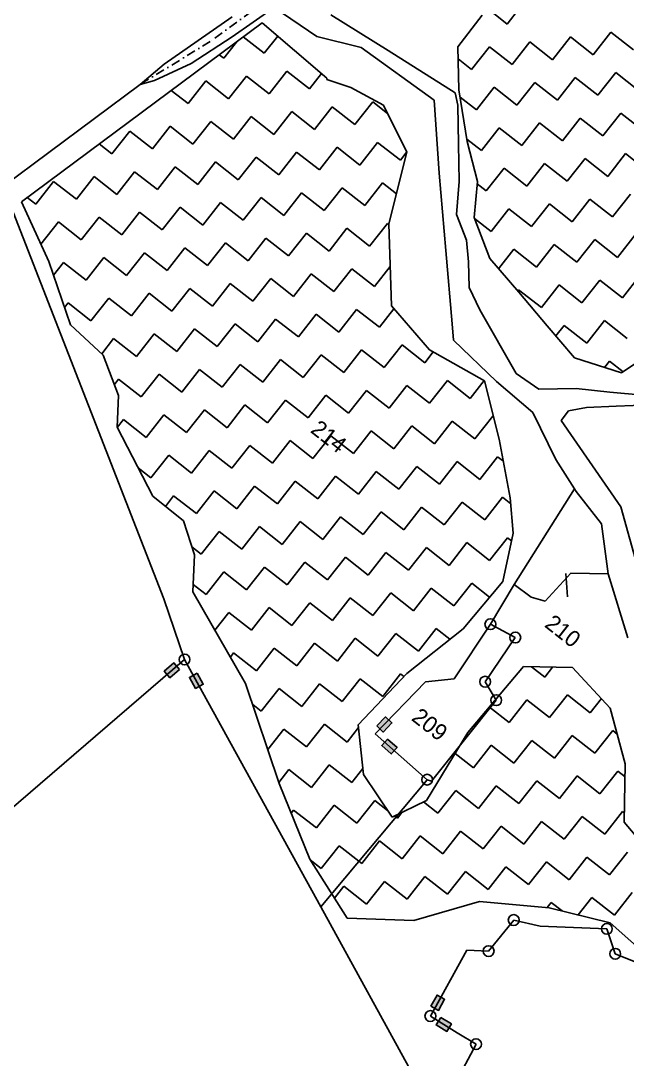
# Model space of a CAD drawing. Header units: metres. Extents: x 316400 to 324250, y 1868140 to 1873603.
# Drawn here: x 318801 to 319140, y 1871595 to 1872174 of the extents above; entities that cross this region are included whole.
import ezdxf

# ---------------------------------------------------------------- set-up
doc = ezdxf.new("R2010")
doc.units = ezdxf.units.M
doc.linetypes.add('DASHDOT', pattern=[1, 0.5, -0.25, 0, -0.25])
for name, color, linetype in [('POLY_HATCH', 12, 'Continuous'), ('POLY_PARCEL', 6, 'Continuous'), ('POLY_WATER', 4, 'Continuous'), ('TEXT_PARCEL', 7, 'Continuous'), ('V_BOUND_LINE', 7, 'Continuous'), ('V_BOUND_STREAM_LINE', 7, 'DASHDOT')]:
    doc.layers.add(name, color=color, linetype=linetype)
doc.styles.add('TEXT_MAP', font='')
doc.styles.get('TEXT_MAP').set_extended_font_data('Kruti Dev 050')
doc.dimstyles.get("Standard").update_dxf_attribs({"dimtxt": 0.18, "dimasz": 0.18, "dimexe": 0.18, "dimexo": 0.0625, "dimgap": 0.09, "dimtad": 0, "dimtih": 1, "dimtoh": 1, "dimdec": 4, "dimzin": 0, "dimdsep": 46, "dimtxsty": 'Standard', "dimcen": 0.09, "dimadec": 0, "dimazin": 0, "dimtfac": 1, "dimtdec": 4, "dimtofl": 0, "dimtmove": 0, "dimatfit": 3, "dimfxl": 1, "dimtolj": 1, "dimtzin": 0, "dimarcsym": 0})

msp = doc.modelspace()

# ---------------------------------------------------------------- hatches: boundary and pattern name
for points in [[(318881.26, 1871811.49), (318884.44, 1871807.79), (318889.79, 1871812.39), (318886.6, 1871816.09)], [(318898.71, 1871801.87), (318902.98, 1871804.23), (318899.58, 1871810.41), (318895.3, 1871808.05)], [(319008.3, 1871782.63), (319004.79, 1871786.02), (318999.89, 1871780.94), (319003.4, 1871777.55)], [(319007.95, 1871765.34), (319011.17, 1871769), (319005.87, 1871773.66), (319002.65, 1871770)], [(319037.74, 1871628.43), (319033.47, 1871630.8), (319030.05, 1871624.63), (319034.32, 1871622.26)], [(319038.99, 1871610.48), (319041.55, 1871614.65), (319035.53, 1871618.33), (319032.98, 1871614.17)]]:
    msp.add_hatch(color=256).paths.add_polyline_path(points)

# ---------------------------------------------------------------- linework, layer by layer
for points in [[(318889.79, 1871812.39), (318884.44, 1871807.79), (318881.26, 1871811.49), (318886.6, 1871816.09)], [(318899.58, 1871810.41), (318902.98, 1871804.23), (318898.71, 1871801.87), (318895.3, 1871808.05)], [(318999.89, 1871780.94), (319004.79, 1871786.02), (319008.3, 1871782.63), (319003.4, 1871777.55)], [(319005.87, 1871773.66), (319011.17, 1871769), (319007.95, 1871765.34), (319002.65, 1871770)], [(319030.05, 1871624.63), (319033.47, 1871630.8), (319037.74, 1871628.43), (319034.32, 1871622.26)], [(319035.53, 1871618.33), (319041.55, 1871614.65), (319038.99, 1871610.48), (319032.98, 1871614.17)]]:
    msp.add_lwpolyline(points, close=True)
for centre in [(319063.24, 1871837.69), (319077.15, 1871830.28), (318892.59, 1871818.02), (319060.33, 1871805.62), (319066.5, 1871795.31), (319027.98, 1871750.97), (319076.28, 1871672.65), (319128.28, 1871667.71), (319062.28, 1871655.33), (319132.91, 1871653.82), (319029.77, 1871619.08), (319055.25, 1871603.39)]:
    msp.add_circle(centre, 3.02)
at = {"layer": 'POLY_HATCH'}
for p, q in [((319045.05, 1872159.78), (319058.6, 1872177.44)), ((318801.55, 1872073.39), (318935.98, 1872173.3)), ((318935.98, 1872173.3), (318972.06, 1872142.35)), ((319045.69, 1872135.9), (319045.05, 1872159.78)), ((318972.06, 1872142.35), (318971.91, 1872141.6)), ((318971.91, 1872141.6), (318985.43, 1872137.1)), ((318985.43, 1872137.1), (319003.53, 1872127.26)), ((319050.39, 1872106.99), (319045.69, 1872135.9)), ((319003.53, 1872127.26), (319016.72, 1872101.17)), ((319056.01, 1872084.74), (319050.39, 1872106.99)), ((319016.72, 1872101.17), (319006.63, 1872061.01)), ((319054.12, 1872064.69), (319056.01, 1872084.74)), ((318816.82, 1872040.15), (318801.55, 1872073.39)), ((319062.92, 1872041.79), (319054.12, 1872064.69)), ((319006.63, 1872061.01), (319007.98, 1872015.36)), ((318828.96, 1872004.66), (318816.82, 1872040.15)), ((319079.17, 1872022.88), (319062.92, 1872041.79)), ((319095.03, 1872004.27), (319079.17, 1872022.88)), ((319007.98, 1872015.36), (319029.33, 1871990.73)), ((318847.2, 1871987.77), (318828.96, 1872004.66)), ((319110.14, 1871986.26), (319095.03, 1872004.27)), ((318855.8, 1871965.3), (318847.2, 1871987.77)), ((319029.33, 1871990.73), (319060.06, 1871973.59)), ((319136.49, 1871977.88), (319110.14, 1871986.26)), ((319151.63, 1871988.14), (319136.49, 1871977.88)), ((319060.06, 1871973.59), (319068.16, 1871941.01)), ((318855, 1871947.57), (318855.8, 1871965.3)), ((318874.79, 1871909.23), (318855, 1871947.57)), ((319068.16, 1871941.01), (319074.33, 1871908.19)), ((318891.9, 1871895.3), (318874.79, 1871909.23)), ((319074.33, 1871908.19), (319075.97, 1871888.54)), ((318898.21, 1871876.39), (318891.9, 1871895.3)), ((319075.97, 1871888.54), (319070.16, 1871861.63)), ((318897.16, 1871855.82), (318898.21, 1871876.39)), ((319070.16, 1871861.63), (319048.11, 1871835.22)), ((318926.61, 1871804.72), (318897.16, 1871855.82)), ((319048.11, 1871835.22), (319016.6, 1871810.13)), ((319050.71, 1871777.23), (319081.79, 1871814.03)), ((319081.79, 1871814.03), (319109.03, 1871813.63)), ((319109.03, 1871813.63), (319130.15, 1871790.93)), ((319016.6, 1871810.13), (318989.42, 1871781.64)), ((318945.36, 1871748.92), (318926.61, 1871804.72)), ((319130.15, 1871790.93), (319138.56, 1871759.85)), ((318989.42, 1871781.64), (318992.53, 1871753.84)), ((319027.59, 1871739.43), (319050.71, 1871777.23)), ((319138.56, 1871759.85), (319137.85, 1871727.18)), ((318962.47, 1871706.63), (318945.36, 1871748.92)), ((318992.53, 1871753.84), (319008.4, 1871730.02)), ((319008.4, 1871730.02), (319027.59, 1871739.43)), ((319137.85, 1871727.18), (319155.83, 1871706.07)), ((318983.36, 1871673.62), (318962.47, 1871706.63)), ((319057.2, 1871682.97), (319020.5, 1871672.44)), ((319096.07, 1871679.55), (319057.2, 1871682.97)), ((319130.16, 1871671.14), (319096.07, 1871679.55)), ((319020.5, 1871672.44), (318983.36, 1871673.62)), ((319154.6, 1871649.33), (319130.16, 1871671.14))]:
    msp.add_line(p, q, dxfattribs=at)
at = {"layer": 'POLY_HATCH', "linetype": 'Continuous'}
for p, q in [((319064.93, 1872178.63), (319072.66, 1872172.57)), ((319072.66, 1872172.57), (319079.58, 1872181.39)), ((318937.03, 1872156.24), (318944.61, 1872165.89)), ((319120.59, 1872155.4), (319130.53, 1872168.07)), ((319130.53, 1872168.07), (319143.19, 1872158.13)), ((318914.43, 1872153.52), (318921.52, 1872162.55)), ((318925.36, 1872165.4), (318937.03, 1872156.24)), ((319075.38, 1872149.96), (319085.32, 1872162.62)), ((319085.32, 1872162.62), (319097.98, 1872152.68)), ((319097.98, 1872152.68), (319107.92, 1872165.35)), ((319107.92, 1872165.35), (319120.59, 1872155.4)), ((318911.97, 1872155.45), (318914.43, 1872153.52)), ((319052.77, 1872147.24), (319062.72, 1872159.9)), ((319062.72, 1872159.9), (319075.38, 1872149.96)), ((319045.22, 1872153.17), (319052.77, 1872147.24)), ((318917.15, 1872130.91), (318927.09, 1872143.57)), ((318927.09, 1872143.57), (318939.75, 1872133.63)), ((318939.75, 1872133.63), (318949.7, 1872146.3)), ((318949.7, 1872146.3), (318962.36, 1872136.35)), ((318962.36, 1872136.35), (318969.08, 1872144.91)), ((319100.7, 1872130.08), (319110.64, 1872142.74)), ((319110.64, 1872142.74), (319123.31, 1872132.8)), ((319123.31, 1872132.8), (319133.25, 1872145.46)), ((319133.25, 1872145.46), (319145.91, 1872135.52)), ((318894.55, 1872128.19), (318904.49, 1872140.85)), ((318904.49, 1872140.85), (318917.15, 1872130.91)), ((319055.5, 1872124.64), (319065.44, 1872137.3)), ((319065.44, 1872137.3), (319078.1, 1872127.36)), ((319078.1, 1872127.36), (319088.04, 1872140.02)), ((319088.04, 1872140.02), (319100.7, 1872130.08)), ((318885.18, 1872135.54), (318894.55, 1872128.19)), ((319046.36, 1872131.81), (319055.5, 1872124.64)), ((318871.79, 1872125.59), (318871.94, 1872125.47)), ((318871.94, 1872125.47), (318872.38, 1872126.03)), ((318965.08, 1872113.75), (318975.02, 1872126.41)), ((318975.02, 1872126.41), (318987.68, 1872116.47)), ((318987.68, 1872116.47), (318997.62, 1872129.13)), ((318997.62, 1872129.13), (319005.84, 1872122.68)), ((318919.87, 1872108.31), (318929.81, 1872120.97)), ((318929.81, 1872120.97), (318942.48, 1872111.03)), ((318942.48, 1872111.03), (318952.42, 1872123.69)), ((318952.42, 1872123.69), (318965.08, 1872113.75)), ((319103.42, 1872107.47), (319113.37, 1872120.14)), ((319113.37, 1872120.14), (319126.03, 1872110.2)), ((319126.03, 1872110.2), (319135.97, 1872122.86)), ((319135.97, 1872122.86), (319148.63, 1872112.92)), ((318874.66, 1872102.86), (318884.6, 1872115.53)), ((318884.6, 1872115.53), (318897.27, 1872105.59)), ((318897.27, 1872105.59), (318907.21, 1872118.25)), ((318907.21, 1872118.25), (318919.87, 1872108.31)), ((319058.22, 1872102.03), (319068.16, 1872114.69)), ((319068.16, 1872114.69), (319080.82, 1872104.75)), ((319080.82, 1872104.75), (319090.76, 1872117.42)), ((319090.76, 1872117.42), (319103.42, 1872107.47)), ((318852.06, 1872100.14), (318862, 1872112.81)), ((318862, 1872112.81), (318874.66, 1872102.86)), ((319050.17, 1872108.35), (319058.22, 1872102.03)), ((318845, 1872105.68), (318852.06, 1872100.14)), ((318967.8, 1872091.15), (318977.74, 1872103.81)), ((318977.74, 1872103.81), (318990.4, 1872093.87)), ((318990.4, 1872093.87), (319000.35, 1872106.53)), ((319000.35, 1872106.53), (319013.01, 1872096.59)), ((318922.59, 1872085.7), (318932.53, 1872098.37)), ((318932.53, 1872098.37), (318945.2, 1872088.43)), ((318945.2, 1872088.43), (318955.14, 1872101.09)), ((318955.14, 1872101.09), (318967.8, 1872091.15)), ((319013.01, 1872096.59), (319016.68, 1872101.26)), ((319106.15, 1872084.87), (319116.09, 1872097.53)), ((319116.09, 1872097.53), (319128.75, 1872087.59)), ((319128.75, 1872087.59), (319138.69, 1872100.25)), ((319138.69, 1872100.25), (319151.35, 1872090.31)), ((318877.39, 1872080.26), (318887.33, 1872092.92)), ((318887.33, 1872092.92), (318899.99, 1872082.98)), ((318899.99, 1872082.98), (318909.93, 1872095.64)), ((318909.93, 1872095.64), (318922.59, 1872085.7)), ((319060.94, 1872079.43), (319070.88, 1872092.09)), ((319070.88, 1872092.09), (319083.54, 1872082.15)), ((319083.54, 1872082.15), (319093.48, 1872094.81)), ((319093.48, 1872094.81), (319106.15, 1872084.87)), ((318809.57, 1872072.1), (318819.51, 1872084.76)), ((318819.51, 1872084.76), (318832.18, 1872074.82)), ((318832.18, 1872074.82), (318842.12, 1872087.48)), ((318842.12, 1872087.48), (318854.78, 1872077.54)), ((318854.78, 1872077.54), (318864.72, 1872090.2)), ((318864.72, 1872090.2), (318877.39, 1872080.26)), ((318970.52, 1872068.54), (318980.46, 1872081.21)), ((318980.46, 1872081.21), (318993.13, 1872071.26)), ((318993.13, 1872071.26), (319003.07, 1872083.93)), ((319003.07, 1872083.93), (319010.85, 1872077.81)), ((319055.88, 1872083.4), (319060.94, 1872079.43)), ((318804.83, 1872075.82), (318809.57, 1872072.1)), ((318902.71, 1872060.38), (318912.65, 1872073.04)), ((318912.65, 1872073.04), (318925.31, 1872063.1)), ((318925.31, 1872063.1), (318935.26, 1872075.76)), ((318935.26, 1872075.76), (318947.92, 1872065.82)), ((318947.92, 1872065.82), (318957.86, 1872078.48)), ((318957.86, 1872078.48), (318970.52, 1872068.54)), ((319108.87, 1872062.27), (319118.81, 1872074.93)), ((319118.81, 1872074.93), (319131.47, 1872064.99)), ((319131.47, 1872064.99), (319141.41, 1872077.65)), ((318857.5, 1872054.94), (318867.44, 1872067.6)), ((318867.44, 1872067.6), (318880.11, 1872057.66)), ((318880.11, 1872057.66), (318890.05, 1872070.32)), ((318890.05, 1872070.32), (318902.71, 1872060.38)), ((319063.66, 1872056.82), (319073.6, 1872069.49)), ((319073.6, 1872069.49), (319086.26, 1872059.55)), ((319086.26, 1872059.55), (319096.2, 1872072.21)), ((319096.2, 1872072.21), (319108.87, 1872062.27)), ((318812.44, 1872049.68), (318822.24, 1872062.16)), ((318822.24, 1872062.16), (318834.9, 1872052.21)), ((318834.9, 1872052.21), (318844.84, 1872064.88)), ((318844.84, 1872064.88), (318857.5, 1872054.94)), ((319054.33, 1872064.15), (319063.66, 1872056.82)), ((318950.64, 1872043.22), (318960.58, 1872055.88)), ((318960.58, 1872055.88), (318973.24, 1872045.94)), ((318973.24, 1872045.94), (318983.18, 1872058.6)), ((318983.18, 1872058.6), (318995.85, 1872048.66)), ((318995.85, 1872048.66), (319005.79, 1872061.32)), ((319005.79, 1872061.32), (319006.64, 1872060.65)), ((318905.43, 1872037.77), (318915.37, 1872050.44)), ((318915.37, 1872050.44), (318928.04, 1872040.5)), ((318928.04, 1872040.5), (318937.98, 1872053.16)), ((318937.98, 1872053.16), (318950.64, 1872043.22)), ((319111.59, 1872039.66), (319121.53, 1872052.33)), ((319121.53, 1872052.33), (319134.19, 1872042.38)), ((319134.19, 1872042.38), (319144.13, 1872055.05)), ((318860.22, 1872032.33), (318870.17, 1872044.99)), ((318870.17, 1872044.99), (318882.83, 1872035.05)), ((318882.83, 1872035.05), (318892.77, 1872047.72)), ((318892.77, 1872047.72), (318905.43, 1872037.77)), ((319067.83, 1872036.07), (319076.32, 1872046.88)), ((319076.32, 1872046.88), (319088.98, 1872036.94)), ((319088.98, 1872036.94), (319098.93, 1872049.6)), ((319098.93, 1872049.6), (319111.59, 1872039.66)), ((318819.43, 1872032.52), (318824.96, 1872039.55)), ((318824.96, 1872039.55), (318837.62, 1872029.61)), ((318837.62, 1872029.61), (318847.56, 1872042.27)), ((318847.56, 1872042.27), (318860.22, 1872032.33)), ((318953.36, 1872020.61), (318963.3, 1872033.28)), ((318963.3, 1872033.28), (318975.96, 1872023.33)), ((318975.96, 1872023.33), (318985.91, 1872036)), ((318985.91, 1872036), (318998.57, 1872026.06)), ((318998.57, 1872026.06), (319007.33, 1872037.22)), ((318908.15, 1872015.17), (318918.09, 1872027.83)), ((318918.09, 1872027.83), (318930.76, 1872017.89)), ((318930.76, 1872017.89), (318940.7, 1872030.55)), ((318940.7, 1872030.55), (318953.36, 1872020.61)), ((319091.71, 1872014.34), (319101.65, 1872027)), ((319101.65, 1872027), (319114.31, 1872017.06)), ((319114.31, 1872017.06), (319124.25, 1872029.72)), ((319124.25, 1872029.72), (319136.91, 1872019.78)), ((319136.91, 1872019.78), (319146.86, 1872032.44)), ((318862.95, 1872009.73), (318872.89, 1872022.39)), ((318872.89, 1872022.39), (318885.55, 1872012.45)), ((318885.55, 1872012.45), (318895.49, 1872025.11)), ((318895.49, 1872025.11), (318908.15, 1872015.17)), ((319078.53, 1872023.62), (319079.04, 1872024.28)), ((319079.04, 1872024.28), (319091.71, 1872014.34)), ((318825.64, 1872014.36), (318827.68, 1872016.95)), ((318827.68, 1872016.95), (318840.34, 1872007.01)), ((318840.34, 1872007.01), (318850.28, 1872019.67)), ((318850.28, 1872019.67), (318862.95, 1872009.73)), ((318956.08, 1871998.01), (318966.02, 1872010.67)), ((318966.02, 1872010.67), (318978.69, 1872000.73)), ((318978.69, 1872000.73), (318988.63, 1872013.39)), ((318988.63, 1872013.39), (319001.29, 1872003.45)), ((319001.29, 1872003.45), (319009.37, 1872013.75)), ((318910.87, 1871992.57), (318920.82, 1872005.23)), ((318920.82, 1872005.23), (318933.48, 1871995.29)), ((318933.48, 1871995.29), (318943.42, 1872007.95)), ((318943.42, 1872007.95), (318956.08, 1871998.01)), ((319099.81, 1871998.58), (319104.37, 1872004.4)), ((319104.37, 1872004.4), (319117.03, 1871994.46)), ((319117.03, 1871994.46), (319126.97, 1872007.12)), ((319126.97, 1872007.12), (319139.64, 1871997.18)), ((318865.67, 1871987.12), (318875.61, 1871999.79)), ((318875.61, 1871999.79), (318888.27, 1871989.85)), ((318888.27, 1871989.85), (318898.21, 1872002.51)), ((318898.21, 1872002.51), (318910.87, 1871992.57)), ((318846.34, 1871988.57), (318853, 1871997.07)), ((318853, 1871997.07), (318865.67, 1871987.12)), ((319004.01, 1871980.85), (319013.95, 1871993.51)), ((319013.95, 1871993.51), (319026.62, 1871983.57)), ((318958.8, 1871975.41), (318968.74, 1871988.07)), ((318968.74, 1871988.07), (318981.41, 1871978.13)), ((318981.41, 1871978.13), (318991.35, 1871990.79)), ((318991.35, 1871990.79), (319004.01, 1871980.85)), ((319026.62, 1871983.57), (319031.35, 1871989.6)), ((318913.6, 1871969.96), (318923.54, 1871982.63)), ((318923.54, 1871982.63), (318936.2, 1871972.68)), ((318936.2, 1871972.68), (318946.14, 1871985.35)), ((318946.14, 1871985.35), (318958.8, 1871975.41)), ((319126.88, 1871980.93), (319129.69, 1871984.51)), ((319129.69, 1871984.51), (319137.38, 1871978.48)), ((318868.39, 1871964.52), (318878.33, 1871977.18)), ((318878.33, 1871977.18), (318890.99, 1871967.24)), ((318890.99, 1871967.24), (318900.93, 1871979.9)), ((318900.93, 1871979.9), (318913.6, 1871969.96)), ((318853.42, 1871971.52), (318855.73, 1871974.46)), ((318855.73, 1871974.46), (318868.39, 1871964.52)), ((319006.73, 1871958.24), (319016.67, 1871970.91)), ((319016.67, 1871970.91), (319029.34, 1871960.97)), ((319029.34, 1871960.97), (319039.28, 1871973.63)), ((319039.28, 1871973.63), (319051.94, 1871963.69)), ((319051.94, 1871963.69), (319059.82, 1871973.73)), ((318961.53, 1871952.8), (318971.47, 1871965.46)), ((318971.47, 1871965.46), (318984.13, 1871955.52)), ((318984.13, 1871955.52), (318994.07, 1871968.19)), ((318994.07, 1871968.19), (319006.73, 1871958.24)), ((318893.71, 1871944.64), (318903.65, 1871957.3)), ((318903.65, 1871957.3), (318916.32, 1871947.36)), ((318916.32, 1871947.36), (318926.26, 1871960.02)), ((318926.26, 1871960.02), (318938.92, 1871950.08)), ((318938.92, 1871950.08), (318948.86, 1871962.74)), ((318948.86, 1871962.74), (318961.53, 1871952.8)), ((318855.03, 1871947.51), (318858.45, 1871951.86)), ((318858.45, 1871951.86), (318871.11, 1871941.92)), ((318871.11, 1871941.92), (318881.05, 1871954.58)), ((318881.05, 1871954.58), (318893.71, 1871944.64)), ((319054.66, 1871941.08), (319064.6, 1871953.75)), ((319064.6, 1871953.75), (319065.09, 1871953.36)), ((318986.85, 1871932.92), (318996.79, 1871945.58)), ((318996.79, 1871945.58), (319009.45, 1871935.64)), ((319009.45, 1871935.64), (319019.4, 1871948.3)), ((319019.4, 1871948.3), (319032.06, 1871938.36)), ((319032.06, 1871938.36), (319042, 1871951.02)), ((319042, 1871951.02), (319054.66, 1871941.08)), ((318941.64, 1871927.48), (318951.58, 1871940.14)), ((318951.58, 1871940.14), (318964.25, 1871930.2)), ((318964.25, 1871930.2), (318974.19, 1871942.86)), ((318974.19, 1871942.86), (318986.85, 1871932.92)), ((318896.43, 1871922.03), (318906.38, 1871934.7)), ((318906.38, 1871934.7), (318919.04, 1871924.75)), ((318919.04, 1871924.75), (318928.98, 1871937.42)), ((318928.98, 1871937.42), (318941.64, 1871927.48)), ((318873.83, 1871919.31), (318883.77, 1871931.97)), ((318883.77, 1871931.97), (318896.43, 1871922.03)), ((319034.78, 1871915.76), (319044.72, 1871928.42)), ((319044.72, 1871928.42), (319057.38, 1871918.48)), ((319057.38, 1871918.48), (319067.32, 1871931.14)), ((319067.32, 1871931.14), (319070.49, 1871928.66)), ((318866.69, 1871924.92), (318873.83, 1871919.31)), ((318989.57, 1871910.32), (318999.51, 1871922.98)), ((318999.51, 1871922.98), (319012.18, 1871913.04)), ((319012.18, 1871913.04), (319022.12, 1871925.7)), ((319022.12, 1871925.7), (319034.78, 1871915.76)), ((318944.36, 1871904.87), (318954.31, 1871917.53)), ((318954.31, 1871917.53), (318966.97, 1871907.59)), ((318966.97, 1871907.59), (318976.91, 1871920.26)), ((318976.91, 1871920.26), (318989.57, 1871910.32)), ((318899.16, 1871899.43), (318909.1, 1871912.09)), ((318909.1, 1871912.09), (318921.76, 1871902.15)), ((318921.76, 1871902.15), (318931.7, 1871914.81)), ((318931.7, 1871914.81), (318944.36, 1871904.87)), ((318881.86, 1871903.47), (318886.49, 1871909.37)), ((318886.49, 1871909.37), (318899.16, 1871899.43)), ((319037.5, 1871893.15), (319047.44, 1871905.82)), ((319047.44, 1871905.82), (319060.1, 1871895.88)), ((319060.1, 1871895.88), (319070.05, 1871908.54)), ((319070.05, 1871908.54), (319074.6, 1871904.96)), ((318992.29, 1871887.71), (319002.23, 1871900.37)), ((319002.23, 1871900.37), (319014.9, 1871890.43)), ((319014.9, 1871890.43), (319024.84, 1871903.1)), ((319024.84, 1871903.1), (319037.5, 1871893.15)), ((318947.09, 1871882.27), (318957.03, 1871894.93)), ((318957.03, 1871894.93), (318969.69, 1871884.99)), ((318969.69, 1871884.99), (318979.63, 1871897.65)), ((318979.63, 1871897.65), (318992.29, 1871887.71)), ((318901.88, 1871876.83), (318911.82, 1871889.49)), ((318911.82, 1871889.49), (318924.48, 1871879.55)), ((318924.48, 1871879.55), (318934.42, 1871892.21)), ((318934.42, 1871892.21), (318947.09, 1871882.27)), ((319040.22, 1871870.55), (319050.16, 1871883.21)), ((319050.16, 1871883.21), (319062.83, 1871873.27)), ((319062.83, 1871873.27), (319072.77, 1871885.93)), ((319072.77, 1871885.93), (319075.03, 1871884.16)), ((318896.72, 1871880.88), (318901.88, 1871876.83)), ((318995.01, 1871865.11), (319004.96, 1871877.77)), ((319004.96, 1871877.77), (319017.62, 1871867.83)), ((319017.62, 1871867.83), (319027.56, 1871880.49)), ((319027.56, 1871880.49), (319040.22, 1871870.55)), ((318949.81, 1871859.66), (318959.75, 1871872.33)), ((318959.75, 1871872.33), (318972.41, 1871862.39)), ((318972.41, 1871862.39), (318982.35, 1871875.05)), ((318982.35, 1871875.05), (318995.01, 1871865.11)), ((318904.6, 1871854.22), (318914.54, 1871866.88)), ((318914.54, 1871866.88), (318927.2, 1871856.94)), ((318927.2, 1871856.94), (318937.14, 1871869.61)), ((318937.14, 1871869.61), (318949.81, 1871859.66)), ((318897.37, 1871859.9), (318904.6, 1871854.22)), ((319042.94, 1871847.95), (319052.88, 1871860.61)), ((319052.88, 1871860.61), (319062.8, 1871852.82)), ((318997.74, 1871842.5), (319007.68, 1871855.17)), ((319007.68, 1871855.17), (319020.34, 1871845.22)), ((319020.34, 1871845.22), (319030.28, 1871857.89)), ((319030.28, 1871857.89), (319042.94, 1871847.95)), ((318952.53, 1871837.06), (318962.47, 1871849.72)), ((318962.47, 1871849.72), (318975.13, 1871839.78)), ((318975.13, 1871839.78), (318985.07, 1871852.44)), ((318985.07, 1871852.44), (318997.74, 1871842.5)), ((318909.51, 1871834.4), (318917.26, 1871844.28)), ((318917.26, 1871844.28), (318929.92, 1871834.34)), ((318929.92, 1871834.34), (318939.87, 1871847)), ((318939.87, 1871847), (318952.53, 1871837.06)), ((318977.85, 1871817.18), (318987.79, 1871829.84)), ((318987.79, 1871829.84), (319000.46, 1871819.9)), ((319000.46, 1871819.9), (319010.4, 1871832.56)), ((319010.4, 1871832.56), (319023.06, 1871822.62)), ((319023.06, 1871822.62), (319033, 1871835.28)), ((319033, 1871835.28), (319040.65, 1871829.28)), ((318932.65, 1871811.74), (318942.59, 1871824.4)), ((318942.59, 1871824.4), (318955.25, 1871814.46)), ((318955.25, 1871814.46), (318965.19, 1871827.12)), ((318965.19, 1871827.12), (318977.85, 1871817.18)), ((318918.17, 1871819.37), (318919.98, 1871821.68)), ((318919.98, 1871821.68), (318932.65, 1871811.74)), ((319086.22, 1871813.97), (319093.59, 1871808.18)), ((319093.59, 1871808.18), (319098, 1871813.79)), ((318980.57, 1871794.57), (318990.52, 1871807.24)), ((318990.52, 1871807.24), (319003.18, 1871797.3)), ((319003.18, 1871797.3), (319013.12, 1871809.96)), ((319013.12, 1871809.96), (319015.02, 1871808.47)), ((318935.37, 1871789.13), (318945.31, 1871801.79)), ((318945.31, 1871801.79), (318957.97, 1871791.85)), ((318957.97, 1871791.85), (318967.91, 1871804.52)), ((318967.91, 1871804.52), (318980.57, 1871794.57)), ((319073.71, 1871782.86), (319083.65, 1871795.52)), ((319083.65, 1871795.52), (319096.32, 1871785.58)), ((319096.32, 1871785.58), (319106.26, 1871798.24)), ((319106.26, 1871798.24), (319118.92, 1871788.3)), ((319118.92, 1871788.3), (319125.18, 1871796.27)), ((318930.59, 1871792.88), (318935.37, 1871789.13)), ((319062.74, 1871791.47), (319073.71, 1871782.86)), ((318939.03, 1871767.73), (318948.03, 1871779.19)), ((318948.03, 1871779.19), (318960.69, 1871769.25)), ((318960.69, 1871769.25), (318970.63, 1871781.91)), ((318970.63, 1871781.91), (318983.3, 1871771.97)), ((318983.3, 1871771.97), (318989.6, 1871780)), ((319121.64, 1871765.69), (319131.58, 1871778.36)), ((319131.58, 1871778.36), (319134.08, 1871776.4)), ((319076.43, 1871760.25), (319086.37, 1871772.91)), ((319086.37, 1871772.91), (319099.04, 1871762.97)), ((319099.04, 1871762.97), (319108.98, 1871775.64)), ((319108.98, 1871775.64), (319121.64, 1871765.69)), ((319053.83, 1871757.53), (319063.77, 1871770.19)), ((319063.77, 1871770.19), (319076.43, 1871760.25)), ((319043.58, 1871765.58), (319053.83, 1871757.53)), ((318945.17, 1871749.47), (318950.75, 1871756.59)), ((318950.75, 1871756.59), (318963.41, 1871746.64)), ((318963.41, 1871746.64), (318973.35, 1871759.31)), ((318973.35, 1871759.31), (318986.02, 1871749.37)), ((318986.02, 1871749.37), (318992.16, 1871757.19)), ((319124.36, 1871743.09), (319134.3, 1871755.75)), ((319134.3, 1871755.75), (319138.4, 1871752.54)), ((319079.15, 1871737.65), (319089.1, 1871750.31)), ((319089.1, 1871750.31), (319101.76, 1871740.37)), ((319101.76, 1871740.37), (319111.7, 1871753.03)), ((319111.7, 1871753.03), (319124.36, 1871743.09)), ((319033.95, 1871732.21), (319043.89, 1871744.87)), ((319043.89, 1871744.87), (319056.55, 1871734.93)), ((319056.55, 1871734.93), (319066.49, 1871747.59)), ((319066.49, 1871747.59), (319079.15, 1871737.65)), ((318988.74, 1871726.76), (318998.68, 1871739.42)), ((318998.68, 1871739.42), (319005.92, 1871733.74)), ((319025.84, 1871738.57), (319033.95, 1871732.21)), ((318952.1, 1871732.24), (318953.47, 1871733.98)), ((318953.47, 1871733.98), (318966.13, 1871724.04)), ((318966.13, 1871724.04), (318976.08, 1871736.7)), ((318976.08, 1871736.7), (318988.74, 1871726.76)), ((319011.34, 1871729.48), (319013.87, 1871732.71)), ((319127.08, 1871720.49), (319137.02, 1871733.15)), ((319137.02, 1871733.15), (319137.96, 1871732.41)), ((319009.79, 1871730.7), (319011.34, 1871729.48)), ((319081.88, 1871715.04), (319091.82, 1871727.71)), ((319091.82, 1871727.71), (319104.48, 1871717.77)), ((319104.48, 1871717.77), (319114.42, 1871730.43)), ((319114.42, 1871730.43), (319127.08, 1871720.49)), ((319036.67, 1871709.6), (319046.61, 1871722.26)), ((319046.61, 1871722.26), (319059.27, 1871712.32)), ((319059.27, 1871712.32), (319069.21, 1871724.99)), ((319069.21, 1871724.99), (319081.88, 1871715.04)), ((318968.86, 1871701.44), (318978.8, 1871714.1)), ((318978.8, 1871714.1), (318991.46, 1871704.16)), ((318991.46, 1871704.16), (319001.4, 1871716.82)), ((319001.4, 1871716.82), (319014.06, 1871706.88)), ((319014.06, 1871706.88), (319024.01, 1871719.54)), ((319024.01, 1871719.54), (319036.67, 1871709.6)), ((319129.81, 1871697.88), (319139.75, 1871710.55)), ((318962.69, 1871706.28), (318968.86, 1871701.44)), ((319061.99, 1871689.72), (319071.93, 1871702.38)), ((319071.93, 1871702.38), (319084.6, 1871692.44)), ((319084.6, 1871692.44), (319094.54, 1871705.1)), ((319094.54, 1871705.1), (319107.2, 1871695.16)), ((319107.2, 1871695.16), (319117.14, 1871707.82)), ((319117.14, 1871707.82), (319129.81, 1871697.88)), ((319016.79, 1871684.28), (319026.73, 1871696.94)), ((319026.73, 1871696.94), (319039.39, 1871687)), ((319039.39, 1871687), (319049.33, 1871699.66)), ((319049.33, 1871699.66), (319061.99, 1871689.72)), ((318976.27, 1871684.81), (318981.52, 1871691.5)), ((318981.52, 1871691.5), (318994.18, 1871681.55)), ((318994.18, 1871681.55), (319004.12, 1871694.22)), ((319004.12, 1871694.22), (319016.79, 1871684.28)), ((319112.27, 1871675.55), (319119.86, 1871685.22)), ((319119.86, 1871685.22), (319132.53, 1871675.28)), ((319132.53, 1871675.28), (319142.47, 1871687.94)), ((319095.02, 1871679.64), (319097.26, 1871682.5)), ((319097.26, 1871682.5), (319103.28, 1871677.77))]:
    msp.add_line(p, q, dxfattribs=at)
at = {"layer": 'POLY_PARCEL'}
for p, q in [((318880.93, 1871851.78), (318791.35, 1872081.91)), ((319076.45, 1871859.9), (319110.12, 1871913.28)), ((319093.8, 1871850.63), (319108.16, 1871866.14)), ((319108.16, 1871866.14), (319129.05, 1871865.73)), ((319063.24, 1871837.69), (319076.45, 1871859.9)), ((319076.45, 1871859.9), (319085.94, 1871852.78)), ((318892.59, 1871818.02), (318880.93, 1871851.78)), ((319085.94, 1871852.78), (319093.8, 1871850.63)), ((319042.97, 1871807.14), (319063.24, 1871837.69)), ((319063.24, 1871837.69), (319077.15, 1871830.28)), ((319077.15, 1871830.28), (319060.33, 1871805.62)), ((318775.12, 1871716.9), (318892.59, 1871818.02)), ((318892.59, 1871818.02), (318968.72, 1871679.98)), ((319027.07, 1871805.56), (319042.97, 1871807.14)), ((318998.97, 1871776.48), (319027.07, 1871805.56)), ((319060.33, 1871805.62), (319066.5, 1871795.31)), ((319066.5, 1871795.31), (319030.36, 1871750.11)), ((319027.98, 1871750.97), (318998.97, 1871776.48)), ((318968.72, 1871679.98), (319027.98, 1871750.97)), ((319030.36, 1871750.11), (319027.98, 1871750.97)), ((318968.72, 1871679.98), (319027.86, 1871572.29)), ((319062.28, 1871655.33), (319076.28, 1871672.65)), ((319076.28, 1871672.65), (319090.99, 1871669.2)), ((319090.99, 1871669.2), (319128.28, 1871667.71)), ((319128.28, 1871667.71), (319132.91, 1871653.82)), ((319029.77, 1871619.08), (319050.19, 1871655.92)), ((319050.19, 1871655.92), (319062.28, 1871655.33)), ((319132.91, 1871653.82), (319152.86, 1871645.71)), ((319044.73, 1871609.76), (319029.77, 1871619.08)), ((319055.25, 1871603.39), (319044.73, 1871609.76)), ((319042.14, 1871578.61), (319055.25, 1871603.39))]:
    msp.add_line(p, q, dxfattribs=at)
at = {"layer": 'POLY_WATER'}
for p, q in [((318919.14, 1872165.42), (318942.64, 1872181.72)), ((318942.64, 1872181.72), (318966.44, 1872165.61)), ((319006.19, 1872157.83), (318974.28, 1872177.73)), ((318919.1, 1872176.52), (318900.13, 1872163.35)), ((318900.13, 1872163.35), (318881.16, 1872150.18)), ((318896.33, 1872150.63), (318919.14, 1872165.42)), ((318966.44, 1872165.61), (318991.19, 1872159.56)), ((318991.19, 1872159.56), (319031.89, 1872130.18)), ((319043.61, 1872134.11), (319006.19, 1872157.83)), ((318881.16, 1872150.18), (318867.85, 1872138.93)), ((318875.78, 1872141.03), (318896.33, 1872150.63)), ((318867.85, 1872138.93), (318875.78, 1872141.03)), ((319045.08, 1872127.29), (319043.61, 1872134.11)), ((319031.89, 1872130.18), (319034.73, 1872089.34)), ((319045.46, 1872105.63), (319045.08, 1872127.29)), ((319045.9, 1872084.69), (319045.46, 1872105.63)), ((319034.73, 1872089.34), (319038.42, 1872046.29)), ((319044.44, 1872066.27), (319045.9, 1872084.69)), ((319049.85, 1872051.99), (319044.44, 1872066.27)), ((319051.09, 1872039.94), (319049.85, 1872051.99)), ((319038.42, 1872046.29), (319041.99, 1872005.38)), ((319051.46, 1872025.49), (319051.09, 1872039.94)), ((319057.35, 1872013.14), (319051.46, 1872025.49)), ((319077.74, 1871977.58), (319057.35, 1872013.14)), ((319041.99, 1872005.38), (319042.6, 1871996.15)), ((319042.6, 1871996.15), (319066.66, 1871973.15)), ((319090.27, 1871968.77), (319077.74, 1871977.58)), ((319066.66, 1871973.15), (319086.99, 1871955.89)), ((319111.07, 1871969.17), (319090.27, 1871968.77)), ((319129.99, 1871967.18), (319111.07, 1871969.17)), ((319148.44, 1871965.57), (319129.99, 1871967.18)), ((319106.87, 1871956.76), (319116.96, 1871958.62)), ((319116.96, 1871958.62), (319133.39, 1871959.37)), ((319133.39, 1871959.37), (319152.41, 1871960.14)), ((319086.99, 1871955.89), (319099.76, 1871929.66)), ((319102.82, 1871951.45), (319106.87, 1871956.76)), ((319136.14, 1871903.15), (319102.82, 1871951.45)), ((319099.76, 1871929.66), (319110.12, 1871913.28)), ((319110.12, 1871913.28), (319111.08, 1871911.76)), ((319111.08, 1871911.76), (319125.32, 1871893.63)), ((319146.18, 1871867.21), (319136.14, 1871903.15)), ((319125.32, 1871893.63), (319129.05, 1871865.73)), ((319129.05, 1871865.73), (319139.91, 1871830.17))]:
    msp.add_line(p, q, dxfattribs=at)
at = {"layer": 'V_BOUND_LINE'}
msp.add_line((318867.85, 1872138.93), (318791.35, 1872081.91), dxfattribs=at)
at = {"layer": 'V_BOUND_STREAM_LINE', "ltscale": 10}
for p, q in [((318938.08, 1872185.41), (318906.94, 1872162.83)), ((318906.94, 1872162.83), (318867.85, 1872138.93))]:
    msp.add_line(p, q, dxfattribs=at)

# ---------------------------------------------------------------- texts
at = {"layer": 'TEXT_PARCEL', "ltscale": 10, "style": 'TEXT_MAP'}
for s, p in [('214', (318962.32, 1871945.16)), ('210', (319092.97, 1871836.62)), ('209', (319018.66, 1871784.52))]:
    msp.add_text(s, height=9.127, rotation=321.86501, dxfattribs=at).set_placement(p)

# ---------------------------------------------------------------- leaders
msp.add_leader([(319106.28, 1871852.9), (319105.39, 1871866)], dimstyle='Standard', override={"dimtxt": 2.5, "dimasz": 2.5, "dimexe": 1.25, "dimexo": 0.625, "dimgap": 0.625, "dimtad": 1, "dimtih": 0, "dimtoh": 0, "dimzin": 8, "dimcen": 2.5, "dimtofl": 1})

doc.saveas('drawing.dxf')
